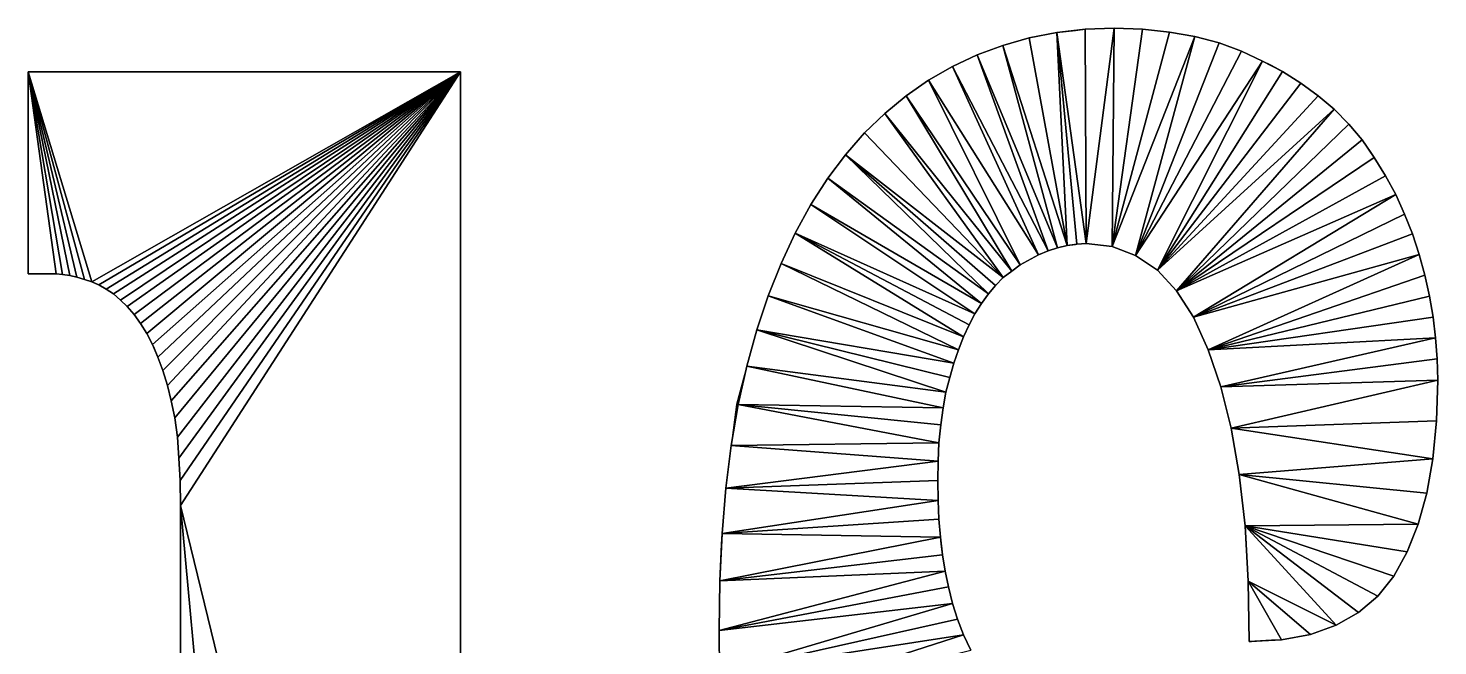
# Model space of a CAD drawing. Extents: x -29.1 to 29.1, y -25 to 25.
# Drawn here: x -6.322 to -2.637, y 6.902 to 8.517 of the extents above; entities that cross this region are included whole.
import ezdxf

# ---------------------------------------------------------------- set-up
doc = ezdxf.new("R2010")
doc.units = 0
doc.header["$MEASUREMENT"] = 0
doc.layers.add('ConstrLine', color=7, linetype='Continuous')
doc.layers.add('ObjLayer', color=2, linetype='Continuous')

msp = doc.modelspace()

# ---------------------------------------------------------------- linework, layer by layer
at = {"layer": 'ConstrLine'}
for points in [[(-3.633, 8.506, 5), (-3.559, 8.514, 5), (-3.584, 8.5113, 4)], [(-3.559, 8.514, 5), (-3.633, 8.506, 5), (-3.556, 7.954, 5)], [(-3.559, 8.514, 4), (-3.584, 8.5113, 4), (-3.559, 8.514, 5)], [(-3.559, 8.514, 4), (-3.559, 8.514, 5), (-3.483, 8.517, 5)], [(-3.559, 8.514, 4), (-3.483, 8.517, 5), (-3.483, 8.517, 4)], [(-3.483, 8.517, 5), (-3.559, 8.514, 5), (-3.556, 7.954, 5)], [(-3.556, 7.954, 5), (-3.488, 7.946, 5), (-3.483, 8.517, 5)], [(-3.483, 8.517, 5), (-3.488, 7.946, 5), (-3.409, 8.514, 5)], [(-3.409, 8.514, 5), (-3.488, 7.946, 5), (-3.338, 8.507, 5)], [(-3.483, 8.517, 4), (-3.483, 8.517, 5), (-3.409, 8.514, 5)], [(-3.483, 8.517, 4), (-3.409, 8.514, 5), (-3.409, 8.514, 4)], [(-3.409, 8.514, 4), (-3.409, 8.514, 5), (-3.338, 8.507, 5)], [(-3.409, 8.514, 4), (-3.338, 8.507, 5), (-3.338, 8.507, 4)], [(-3.774, 8.472, 4), (-3.774, 8.472, 5), (-3.705, 8.492, 5)], [(-3.774, 8.472, 4), (-3.705, 8.492, 5), (-3.705, 8.492, 4)], [(-3.705, 8.492, 5), (-3.774, 8.472, 5), (-3.606, 7.949, 5)], [(-3.705, 8.492, 4), (-3.705, 8.492, 5), (-3.633, 8.506, 5)], [(-3.705, 8.492, 4), (-3.633, 8.506, 5), (-3.633, 8.506, 4)], [(-3.633, 8.506, 5), (-3.705, 8.492, 5), (-3.606, 7.949, 5)], [(-3.633, 8.506, 4), (-3.633, 8.506, 5), (-3.584, 8.5113, 4)], [(-3.606, 7.949, 5), (-3.581, 7.952, 5), (-3.633, 8.506, 5)], [(-3.581, 7.952, 5), (-3.556, 7.954, 5), (-3.633, 8.506, 5)], [(-3.338, 8.507, 5), (-3.488, 7.946, 5), (-3.272, 8.495, 5)], [(-3.488, 7.946, 5), (-3.427, 7.923, 5), (-3.272, 8.495, 5)], [(-3.209, 8.479, 5), (-3.272, 8.495, 5), (-3.427, 7.923, 5)], [(-3.15, 8.457, 5), (-3.209, 8.479, 5), (-3.427, 7.923, 5)], [(-3.338, 8.507, 4), (-3.338, 8.507, 5), (-3.272, 8.495, 5)], [(-3.338, 8.507, 4), (-3.272, 8.495, 5), (-3.272, 8.495, 4)], [(-3.272, 8.495, 4), (-3.272, 8.495, 5), (-3.209, 8.479, 5)], [(-3.272, 8.495, 4), (-3.209, 8.479, 5), (-3.209, 8.479, 4)], [(-3.209, 8.479, 4), (-3.209, 8.479, 5), (-3.15, 8.457, 5)], [(-3.209, 8.479, 4), (-3.15, 8.457, 5), (-3.15, 8.457, 4)], [(-3.906, 8.417, 4), (-3.906, 8.417, 5), (-3.841, 8.447, 5)], [(-3.906, 8.417, 4), (-3.841, 8.447, 5), (-3.841, 8.447, 4)], [(-3.841, 8.447, 5), (-3.906, 8.417, 5), (-3.656, 7.935, 5)], [(-3.841, 8.447, 4), (-3.841, 8.447, 5), (-3.774, 8.472, 5)], [(-3.841, 8.447, 4), (-3.774, 8.472, 5), (-3.774, 8.472, 4)], [(-3.774, 8.472, 5), (-3.841, 8.447, 5), (-3.631, 7.943, 5)], [(-3.656, 7.935, 5), (-3.631, 7.943, 5), (-3.841, 8.447, 5)], [(-3.631, 7.943, 5), (-3.606, 7.949, 5), (-3.774, 8.472, 5)], [(-3.095, 8.431, 5), (-3.15, 8.457, 5), (-3.427, 7.923, 5)], [(-3.15, 8.457, 4), (-3.15, 8.457, 5), (-3.095, 8.431, 5)], [(-3.15, 8.457, 4), (-3.095, 8.431, 5), (-3.095, 8.431, 4)], [(-6.322, 7.875, 4), (-6.322, 7.875, 5), (-6.322, 8.403, 5)], [(-6.175, 7.86, 5), (-6.156, 7.854, 5), (-6.322, 8.403, 5)], [(-6.213, 7.87, 5), (-6.195, 7.866, 5), (-6.322, 8.403, 5)], [(-6.322, 8.403, 5), (-6.322, 7.875, 5), (-6.249, 7.875, 5)], [(-6.232, 7.873, 5), (-6.213, 7.87, 5), (-6.322, 8.403, 5)], [(-6.249, 7.875, 5), (-6.232, 7.873, 5), (-6.322, 8.403, 5)], [(-6.195, 7.866, 5), (-6.175, 7.86, 5), (-6.322, 8.403, 5)], [(-5.192, 8.403, 5), (-6.322, 8.403, 5), (-6.156, 7.854, 5)], [(-6.322, 8.403, 4), (-6.322, 7.875, 4), (-6.322, 8.403, 5)], [(-5.192, 8.403, 4), (-6.322, 8.403, 4), (-5.192, 8.403, 5)], [(-6.322, 8.403, 5), (-5.192, 8.403, 5), (-6.322, 8.403, 4)], [(-6.137, 7.846, 5), (-5.192, 8.403, 5), (-6.156, 7.854, 5)], [(-6.137, 7.846, 5), (-6.118, 7.835, 5), (-5.192, 8.403, 5)], [(-6.118, 7.835, 5), (-6.099, 7.822, 5), (-5.192, 8.403, 5)], [(-6.099, 7.822, 5), (-6.081, 7.806, 5), (-5.192, 8.403, 5)], [(-6.081, 7.806, 5), (-6.063, 7.789, 5), (-5.192, 8.403, 5)], [(-6.063, 7.789, 5), (-6.045, 7.768, 5), (-5.192, 8.403, 5)], [(-6.045, 7.768, 5), (-6.028, 7.745, 5), (-5.192, 8.403, 5)], [(-6.028, 7.745, 5), (-6.012, 7.719, 5), (-5.192, 8.403, 5)], [(-5.997, 7.69, 5), (-5.192, 8.403, 5), (-6.012, 7.719, 5)], [(-5.983, 7.657, 5), (-5.192, 8.403, 5), (-5.997, 7.69, 5)], [(-5.983, 7.657, 5), (-5.97, 7.622, 5), (-5.192, 8.403, 5)], [(-5.97, 7.622, 5), (-5.958, 7.583, 5), (-5.192, 8.403, 5)], [(-5.958, 7.583, 5), (-5.948, 7.543, 5), (-5.192, 8.403, 5)], [(-5.948, 7.543, 5), (-5.939, 7.498, 5), (-5.192, 8.403, 5)], [(-5.939, 7.498, 5), (-5.932, 7.448, 5), (-5.192, 8.403, 5)], [(-5.932, 7.448, 5), (-5.928, 7.393, 5), (-5.192, 8.403, 5)], [(-5.928, 7.393, 5), (-5.925, 7.334, 5), (-5.192, 8.403, 5)], [(-5.924, 7.269, 5), (-5.192, 8.403, 5), (-5.925, 7.334, 5)], [(-5.192, 4.269, 5), (-5.192, 8.403, 5), (-5.924, 7.269, 5)], [(-5.192, 4.269, 4), (-5.192, 8.403, 4), (-5.192, 4.269, 5)], [(-5.192, 4.269, 5), (-5.192, 8.403, 4), (-5.192, 8.403, 5)], [(-3.968, 8.381, 4), (-3.968, 8.381, 5), (-3.906, 8.417, 5)], [(-3.968, 8.381, 4), (-3.906, 8.417, 5), (-3.906, 8.417, 4)], [(-3.906, 8.417, 5), (-3.968, 8.381, 5), (-3.681, 7.924, 5)], [(-3.681, 7.924, 5), (-3.656, 7.935, 5), (-3.906, 8.417, 5)], [(-3.427, 7.923, 5), (-3.37, 7.884, 5), (-3.095, 8.431, 5)], [(-3.043, 8.404, 5), (-3.095, 8.431, 5), (-3.37, 7.884, 5)], [(-3.043, 8.404, 5), (-3.37, 7.884, 5), (-2.995, 8.373, 5)], [(-3.095, 8.431, 4), (-3.095, 8.431, 5), (-3.072, 8.4191, 4)], [(-3.095, 8.431, 5), (-3.043, 8.404, 5), (-3.072, 8.4191, 4)], [(-3.043, 8.404, 4), (-3.072, 8.4191, 4), (-3.043, 8.404, 5)], [(-3.043, 8.404, 4), (-3.043, 8.404, 5), (-2.995, 8.373, 5)], [(-3.043, 8.404, 4), (-2.995, 8.373, 5), (-2.995, 8.373, 4)], [(-4.027, 8.34, 4), (-4.027, 8.34, 5), (-3.968, 8.381, 5)], [(-4.027, 8.34, 4), (-3.968, 8.381, 5), (-3.968, 8.381, 4)], [(-3.968, 8.381, 5), (-4.027, 8.34, 5), (-3.729, 7.898, 5)], [(-3.729, 7.898, 5), (-3.681, 7.924, 5), (-3.968, 8.381, 5)], [(-2.995, 8.373, 5), (-3.37, 7.884, 5), (-2.95, 8.34, 5)], [(-2.995, 8.373, 4), (-2.995, 8.373, 5), (-2.95, 8.34, 5)], [(-2.995, 8.373, 4), (-2.95, 8.34, 5), (-2.95, 8.34, 4)], [(-4.083, 8.294, 4), (-4.083, 8.294, 5), (-4.027, 8.34, 5)], [(-4.083, 8.294, 4), (-4.027, 8.34, 5), (-4.027, 8.34, 4)], [(-4.027, 8.34, 5), (-4.083, 8.294, 5), (-3.751, 7.882, 5)], [(-3.751, 7.882, 5), (-3.729, 7.898, 5), (-4.027, 8.34, 5)], [(-2.95, 8.34, 5), (-3.37, 7.884, 5), (-2.908, 8.305, 5)], [(-2.95, 8.34, 4), (-2.95, 8.34, 5), (-2.908, 8.305, 5)], [(-2.95, 8.34, 4), (-2.908, 8.305, 5), (-2.908, 8.305, 4)], [(-4.136, 8.243, 5), (-3.773, 7.865, 5), (-4.083, 8.294, 5)], [(-4.136, 8.243, 4), (-4.136, 8.243, 5), (-4.083, 8.294, 5)], [(-4.136, 8.243, 4), (-4.083, 8.294, 5), (-4.083, 8.294, 4)], [(-3.773, 7.865, 5), (-3.751, 7.882, 5), (-4.083, 8.294, 5)], [(-3.32, 7.83, 5), (-2.908, 8.305, 5), (-3.37, 7.884, 5)], [(-2.87, 8.266, 5), (-2.908, 8.305, 5), (-3.32, 7.83, 5)], [(-2.908, 8.305, 4), (-2.908, 8.305, 5), (-2.87, 8.266, 5)], [(-2.908, 8.305, 4), (-2.87, 8.266, 5), (-2.87, 8.266, 4)], [(-2.835, 8.225, 5), (-2.87, 8.266, 5), (-3.32, 7.83, 5)], [(-2.87, 8.266, 4), (-2.87, 8.266, 5), (-2.835, 8.225, 5)], [(-2.87, 8.266, 4), (-2.835, 8.225, 5), (-2.835, 8.225, 4)], [(-4.136, 8.243, 5), (-4.185, 8.186, 5), (-3.773, 7.865, 5)], [(-4.185, 8.186, 5), (-4.136, 8.243, 5), (-4.1798, 8.192, 4)], [(-4.136, 8.243, 4), (-4.1798, 8.192, 4), (-4.136, 8.243, 5)], [(-2.803, 8.179, 5), (-2.835, 8.225, 5), (-3.32, 7.83, 5)], [(-2.835, 8.225, 4), (-2.835, 8.225, 5), (-2.812, 8.192, 4)], [(-2.835, 8.225, 5), (-2.803, 8.179, 5), (-2.812, 8.192, 4)], [(-4.185, 8.186, 4), (-4.232, 8.125, 4), (-4.232, 8.125, 5)], [(-4.185, 8.186, 4), (-4.232, 8.125, 5), (-4.185, 8.186, 5)], [(-4.185, 8.186, 5), (-4.232, 8.125, 5), (-3.812, 7.822, 5)], [(-4.1798, 8.192, 4), (-4.185, 8.186, 4), (-4.185, 8.186, 5)], [(-3.793, 7.844, 5), (-3.773, 7.865, 5), (-4.185, 8.186, 5)], [(-3.812, 7.822, 5), (-3.793, 7.844, 5), (-4.185, 8.186, 5)], [(-2.803, 8.179, 4), (-2.812, 8.192, 4), (-2.803, 8.179, 5)], [(-2.774, 8.131, 5), (-2.803, 8.179, 5), (-3.32, 7.83, 5)], [(-2.803, 8.179, 4), (-2.803, 8.179, 5), (-2.774, 8.131, 5)], [(-2.803, 8.179, 4), (-2.774, 8.131, 5), (-2.774, 8.131, 4)], [(-4.232, 8.125, 4), (-4.276, 8.056, 4), (-4.276, 8.056, 5)], [(-4.232, 8.125, 4), (-4.276, 8.056, 5), (-4.232, 8.125, 5)], [(-4.232, 8.125, 5), (-4.276, 8.056, 5), (-3.83, 7.797, 5)], [(-3.83, 7.797, 5), (-3.812, 7.822, 5), (-4.232, 8.125, 5)], [(-2.747, 8.082, 5), (-2.774, 8.131, 5), (-3.32, 7.83, 5)], [(-2.774, 8.131, 4), (-2.774, 8.131, 5), (-2.747, 8.082, 5)], [(-2.774, 8.131, 4), (-2.747, 8.082, 5), (-2.747, 8.082, 4)], [(-3.32, 7.83, 5), (-3.276, 7.761, 5), (-2.747, 8.082, 5)], [(-2.724, 8.031, 5), (-2.747, 8.082, 5), (-3.276, 7.761, 5)], [(-2.747, 8.082, 4), (-2.747, 8.082, 5), (-2.724, 8.031, 5)], [(-2.747, 8.082, 4), (-2.724, 8.031, 5), (-2.724, 8.031, 4)], [(-4.276, 8.056, 4), (-4.317, 7.981, 4), (-4.317, 7.981, 5)], [(-4.276, 8.056, 4), (-4.317, 7.981, 5), (-4.276, 8.056, 5)], [(-4.276, 8.056, 5), (-4.317, 7.981, 5), (-3.847, 7.77, 5)], [(-3.847, 7.77, 5), (-3.83, 7.797, 5), (-4.276, 8.056, 5)], [(-2.703, 7.979, 5), (-2.724, 8.031, 5), (-3.276, 7.761, 5)], [(-2.724, 8.031, 4), (-2.724, 8.031, 5), (-2.703, 7.979, 5)], [(-2.724, 8.031, 4), (-2.703, 7.979, 5), (-2.703, 7.979, 4)], [(-4.317, 7.981, 4), (-4.354, 7.902, 4), (-4.354, 7.902, 5)], [(-4.317, 7.981, 4), (-4.354, 7.902, 5), (-4.317, 7.981, 5)], [(-4.317, 7.981, 5), (-4.354, 7.902, 5), (-3.877, 7.71, 5)], [(-3.877, 7.71, 5), (-3.862, 7.741, 5), (-4.317, 7.981, 5)], [(-3.862, 7.741, 5), (-3.847, 7.77, 5), (-4.317, 7.981, 5)], [(-2.686, 7.925, 5), (-2.703, 7.979, 5), (-3.276, 7.761, 5)], [(-2.703, 7.979, 4), (-2.703, 7.979, 5), (-2.686, 7.925, 5)], [(-2.703, 7.979, 4), (-2.686, 7.925, 5), (-2.686, 7.925, 4)], [(-3.729, 7.898, 4), (-3.681, 7.924, 4), (-3.681, 7.924, 5)], [(-3.729, 7.898, 4), (-3.681, 7.924, 5), (-3.729, 7.898, 5)], [(-3.681, 7.924, 4), (-3.656, 7.935, 4), (-3.656, 7.935, 5)], [(-3.681, 7.924, 4), (-3.656, 7.935, 5), (-3.681, 7.924, 5)], [(-3.656, 7.935, 4), (-3.631, 7.943, 4), (-3.631, 7.943, 5)], [(-3.656, 7.935, 4), (-3.631, 7.943, 5), (-3.656, 7.935, 5)], [(-3.631, 7.943, 4), (-3.606, 7.949, 4), (-3.606, 7.949, 5)], [(-3.631, 7.943, 4), (-3.606, 7.949, 5), (-3.631, 7.943, 5)], [(-3.584, 7.9516, 4), (-3.581, 7.952, 5), (-3.606, 7.949, 5)], [(-3.606, 7.949, 4), (-3.584, 7.9516, 4), (-3.606, 7.949, 5)], [(-3.584, 7.9516, 4), (-3.581, 7.952, 4), (-3.581, 7.952, 5)], [(-3.581, 7.952, 4), (-3.556, 7.954, 4), (-3.556, 7.954, 5)], [(-3.581, 7.952, 4), (-3.556, 7.954, 5), (-3.581, 7.952, 5)], [(-3.556, 7.954, 4), (-3.488, 7.946, 4), (-3.488, 7.946, 5)], [(-3.556, 7.954, 4), (-3.488, 7.946, 5), (-3.556, 7.954, 5)], [(-3.488, 7.946, 4), (-3.427, 7.923, 4), (-3.427, 7.923, 5)], [(-3.488, 7.946, 4), (-3.427, 7.923, 5), (-3.488, 7.946, 5)], [(-3.427, 7.923, 4), (-3.37, 7.884, 4), (-3.37, 7.884, 5)], [(-3.427, 7.923, 4), (-3.37, 7.884, 5), (-3.427, 7.923, 5)], [(-3.276, 7.761, 5), (-3.237, 7.676, 5), (-2.686, 7.925, 5)], [(-2.671, 7.871, 5), (-2.686, 7.925, 5), (-3.237, 7.676, 5)], [(-2.686, 7.925, 4), (-2.686, 7.925, 5), (-2.671, 7.871, 5)], [(-2.686, 7.925, 4), (-2.671, 7.871, 5), (-2.671, 7.871, 4)], [(-4.354, 7.902, 4), (-4.388, 7.817, 4), (-4.388, 7.817, 5)], [(-4.354, 7.902, 4), (-4.388, 7.817, 5), (-4.354, 7.902, 5)], [(-4.354, 7.902, 5), (-4.388, 7.817, 5), (-3.89, 7.676, 5)], [(-3.89, 7.676, 5), (-3.877, 7.71, 5), (-4.354, 7.902, 5)], [(-3.751, 7.882, 4), (-3.729, 7.898, 4), (-3.729, 7.898, 5)], [(-3.751, 7.882, 4), (-3.729, 7.898, 5), (-3.751, 7.882, 5)], [(-6.322, 7.875, 4), (-6.249, 7.875, 4), (-6.249, 7.875, 5)], [(-6.322, 7.875, 4), (-6.249, 7.875, 5), (-6.322, 7.875, 5)], [(-6.249, 7.875, 4), (-6.232, 7.873, 4), (-6.232, 7.873, 5)], [(-6.249, 7.875, 4), (-6.232, 7.873, 5), (-6.249, 7.875, 5)], [(-6.232, 7.873, 4), (-6.213, 7.87, 4), (-6.213, 7.87, 5)], [(-6.232, 7.873, 4), (-6.213, 7.87, 5), (-6.232, 7.873, 5)], [(-6.213, 7.87, 4), (-6.195, 7.866, 4), (-6.195, 7.866, 5)], [(-6.213, 7.87, 4), (-6.195, 7.866, 5), (-6.213, 7.87, 5)], [(-6.195, 7.866, 4), (-6.175, 7.86, 4), (-6.175, 7.86, 5)], [(-6.195, 7.866, 4), (-6.175, 7.86, 5), (-6.195, 7.866, 5)], [(-6.175, 7.86, 4), (-6.156, 7.854, 4), (-6.156, 7.854, 5)], [(-6.175, 7.86, 4), (-6.156, 7.854, 5), (-6.175, 7.86, 5)], [(-6.137, 7.846, 5), (-6.156, 7.854, 5), (-6.144, 7.8489, 4)], [(-6.156, 7.854, 4), (-6.144, 7.8489, 4), (-6.156, 7.854, 5)], [(-3.773, 7.865, 4), (-3.773, 7.865, 5), (-3.793, 7.844, 5)], [(-3.773, 7.865, 4), (-3.793, 7.844, 5), (-3.793, 7.844, 4)], [(-3.773, 7.865, 4), (-3.751, 7.882, 4), (-3.751, 7.882, 5)], [(-3.773, 7.865, 4), (-3.751, 7.882, 5), (-3.773, 7.865, 5)], [(-3.37, 7.884, 4), (-3.32, 7.83, 4), (-3.32, 7.83, 5)], [(-3.37, 7.884, 4), (-3.32, 7.83, 5), (-3.37, 7.884, 5)], [(-2.659, 7.816, 5), (-2.671, 7.871, 5), (-3.237, 7.676, 5)], [(-2.671, 7.871, 4), (-2.671, 7.871, 5), (-2.659, 7.816, 5)], [(-2.671, 7.871, 4), (-2.659, 7.816, 5), (-2.659, 7.816, 4)], [(-6.144, 7.8489, 4), (-6.137, 7.846, 4), (-6.137, 7.846, 5)], [(-6.137, 7.846, 4), (-6.118, 7.835, 4), (-6.118, 7.835, 5)], [(-6.137, 7.846, 4), (-6.118, 7.835, 5), (-6.137, 7.846, 5)], [(-6.118, 7.835, 4), (-6.099, 7.822, 4), (-6.099, 7.822, 5)], [(-6.118, 7.835, 4), (-6.099, 7.822, 5), (-6.118, 7.835, 5)], [(-6.099, 7.822, 4), (-6.081, 7.806, 4), (-6.081, 7.806, 5)], [(-6.099, 7.822, 4), (-6.081, 7.806, 5), (-6.099, 7.822, 5)], [(-4.388, 7.817, 4), (-4.417, 7.728, 4), (-4.417, 7.728, 5)], [(-4.388, 7.817, 4), (-4.417, 7.728, 5), (-4.388, 7.817, 5)], [(-4.388, 7.817, 5), (-4.417, 7.728, 5), (-3.902, 7.641, 5)], [(-3.902, 7.641, 5), (-3.89, 7.676, 5), (-4.388, 7.817, 5)], [(-3.812, 7.822, 4), (-3.812, 7.822, 5), (-3.83, 7.797, 5)], [(-3.812, 7.822, 4), (-3.83, 7.797, 5), (-3.83, 7.797, 4)], [(-3.793, 7.844, 4), (-3.793, 7.844, 5), (-3.812, 7.822, 5)], [(-3.793, 7.844, 4), (-3.812, 7.822, 5), (-3.812, 7.822, 4)], [(-3.32, 7.83, 4), (-3.276, 7.761, 4), (-3.276, 7.761, 5)], [(-3.32, 7.83, 4), (-3.276, 7.761, 5), (-3.32, 7.83, 5)], [(-2.649, 7.761, 5), (-2.659, 7.816, 5), (-3.237, 7.676, 5)], [(-2.659, 7.816, 4), (-2.659, 7.816, 5), (-2.649, 7.761, 5)], [(-2.659, 7.816, 4), (-2.649, 7.761, 5), (-2.649, 7.761, 4)], [(-6.081, 7.806, 4), (-6.063, 7.789, 4), (-6.063, 7.789, 5)], [(-6.081, 7.806, 4), (-6.063, 7.789, 5), (-6.081, 7.806, 5)], [(-6.063, 7.789, 4), (-6.045, 7.768, 4), (-6.045, 7.768, 5)], [(-6.063, 7.789, 4), (-6.045, 7.768, 5), (-6.063, 7.789, 5)], [(-3.83, 7.797, 4), (-3.83, 7.797, 5), (-3.847, 7.77, 5)], [(-3.83, 7.797, 4), (-3.847, 7.77, 5), (-3.847, 7.77, 4)], [(-6.045, 7.768, 4), (-6.028, 7.745, 4), (-6.028, 7.745, 5)], [(-6.045, 7.768, 4), (-6.028, 7.745, 5), (-6.045, 7.768, 5)], [(-6.028, 7.745, 4), (-6.012, 7.719, 4), (-6.012, 7.719, 5)], [(-6.028, 7.745, 4), (-6.012, 7.719, 5), (-6.028, 7.745, 5)], [(-3.862, 7.741, 4), (-3.862, 7.741, 5), (-3.877, 7.71, 5)], [(-3.862, 7.741, 4), (-3.877, 7.71, 5), (-3.877, 7.71, 4)], [(-3.847, 7.77, 4), (-3.847, 7.77, 5), (-3.862, 7.741, 5)], [(-3.847, 7.77, 4), (-3.862, 7.741, 5), (-3.862, 7.741, 4)], [(-3.276, 7.761, 4), (-3.237, 7.676, 4), (-3.237, 7.676, 5)], [(-3.276, 7.761, 4), (-3.237, 7.676, 5), (-3.276, 7.761, 5)], [(-2.643, 7.707, 5), (-2.649, 7.761, 5), (-3.237, 7.676, 5)], [(-2.649, 7.761, 4), (-2.649, 7.761, 5), (-2.643, 7.707, 5)], [(-2.649, 7.761, 4), (-2.643, 7.707, 5), (-2.643, 7.707, 4)], [(-6.012, 7.719, 4), (-5.997, 7.69, 4), (-5.997, 7.69, 5)], [(-6.012, 7.719, 4), (-5.997, 7.69, 5), (-6.012, 7.719, 5)], [(-4.417, 7.728, 4), (-4.443, 7.633, 4), (-4.443, 7.633, 5)], [(-4.417, 7.728, 4), (-4.443, 7.633, 5), (-4.417, 7.728, 5)], [(-4.417, 7.728, 5), (-4.443, 7.633, 5), (-3.923, 7.565, 5)], [(-3.913, 7.604, 5), (-3.902, 7.641, 5), (-4.417, 7.728, 5)], [(-3.923, 7.565, 5), (-3.913, 7.604, 5), (-4.417, 7.728, 5)], [(-3.877, 7.71, 5), (-3.89, 7.676, 5), (-3.8885, 7.68, 4)], [(-3.877, 7.71, 4), (-3.877, 7.71, 5), (-3.8885, 7.68, 4)], [(-3.237, 7.676, 5), (-3.204, 7.579, 5), (-2.643, 7.707, 5)], [(-2.639, 7.652, 5), (-2.643, 7.707, 5), (-3.204, 7.579, 5)], [(-2.639, 7.652, 5), (-2.643, 7.707, 4), (-2.643, 7.707, 5)], [(-2.639, 7.652, 5), (-2.639, 7.652, 4), (-2.643, 7.707, 4)], [(-5.983, 7.657, 5), (-5.997, 7.69, 5), (-5.9928, 7.68, 4)], [(-5.997, 7.69, 4), (-5.9928, 7.68, 4), (-5.997, 7.69, 5)], [(-5.9928, 7.68, 4), (-5.983, 7.657, 4), (-5.983, 7.657, 5)], [(-3.89, 7.676, 4), (-3.89, 7.676, 5), (-3.902, 7.641, 5)], [(-3.89, 7.676, 4), (-3.902, 7.641, 5), (-3.902, 7.641, 4)], [(-3.89, 7.676, 4), (-3.8885, 7.68, 4), (-3.89, 7.676, 5)], [(-3.237, 7.676, 4), (-3.204, 7.579, 4), (-3.204, 7.579, 5)], [(-3.237, 7.676, 4), (-3.204, 7.579, 5), (-3.237, 7.676, 5)], [(-5.983, 7.657, 4), (-5.97, 7.622, 4), (-5.97, 7.622, 5)], [(-5.983, 7.657, 4), (-5.97, 7.622, 5), (-5.983, 7.657, 5)], [(-4.443, 7.633, 4), (-4.466, 7.533, 4), (-4.466, 7.533, 5)], [(-4.443, 7.633, 4), (-4.466, 7.533, 5), (-4.443, 7.633, 5)], [(-4.443, 7.633, 5), (-4.466, 7.533, 5), (-3.93, 7.524, 5)], [(-3.93, 7.524, 5), (-3.923, 7.565, 5), (-4.443, 7.633, 5)], [(-3.902, 7.641, 4), (-3.902, 7.641, 5), (-3.913, 7.604, 5)], [(-3.902, 7.641, 4), (-3.913, 7.604, 5), (-3.913, 7.604, 4)], [(-2.637, 7.597, 5), (-2.639, 7.652, 5), (-3.204, 7.579, 5)], [(-2.639, 7.652, 4), (-2.639, 7.652, 5), (-2.637, 7.597, 5)], [(-2.639, 7.652, 4), (-2.637, 7.597, 5), (-2.637, 7.597, 4)], [(-5.97, 7.622, 4), (-5.958, 7.583, 4), (-5.958, 7.583, 5)], [(-5.97, 7.622, 4), (-5.958, 7.583, 5), (-5.97, 7.622, 5)], [(-3.913, 7.604, 4), (-3.913, 7.604, 5), (-3.923, 7.565, 5)], [(-3.913, 7.604, 4), (-3.923, 7.565, 5), (-3.923, 7.565, 4)], [(-3.204, 7.579, 5), (-3.177, 7.471, 5), (-2.637, 7.597, 5)], [(-2.64, 7.49, 5), (-2.637, 7.597, 5), (-3.177, 7.471, 5)], [(-2.637, 7.597, 4), (-2.637, 7.597, 5), (-2.64, 7.49, 5)], [(-2.637, 7.597, 4), (-2.64, 7.49, 5), (-2.64, 7.49, 4)], [(-5.958, 7.583, 4), (-5.948, 7.543, 4), (-5.948, 7.543, 5)], [(-5.958, 7.583, 4), (-5.948, 7.543, 5), (-5.958, 7.583, 5)], [(-3.923, 7.565, 4), (-3.923, 7.565, 5), (-3.93, 7.524, 5)], [(-3.923, 7.565, 4), (-3.93, 7.524, 5), (-3.93, 7.524, 4)], [(-3.204, 7.579, 4), (-3.177, 7.471, 4), (-3.177, 7.471, 5)], [(-3.204, 7.579, 4), (-3.177, 7.471, 5), (-3.204, 7.579, 5)], [(-5.948, 7.543, 4), (-5.939, 7.498, 4), (-5.939, 7.498, 5)], [(-5.948, 7.543, 4), (-5.939, 7.498, 5), (-5.948, 7.543, 5)], [(-4.466, 7.533, 4), (-4.484, 7.426, 4), (-4.484, 7.426, 5)], [(-4.466, 7.533, 4), (-4.484, 7.426, 5), (-4.466, 7.533, 5)], [(-4.466, 7.533, 5), (-4.484, 7.426, 5), (-3.941, 7.433, 5)], [(-3.936, 7.48, 5), (-3.93, 7.524, 5), (-4.466, 7.533, 5)], [(-3.941, 7.433, 5), (-3.936, 7.48, 5), (-4.466, 7.533, 5)], [(-3.93, 7.524, 4), (-3.93, 7.524, 5), (-3.936, 7.48, 5)], [(-3.93, 7.524, 4), (-3.936, 7.48, 5), (-3.936, 7.48, 4)], [(-5.939, 7.498, 4), (-5.932, 7.448, 4), (-5.932, 7.448, 5)], [(-5.939, 7.498, 4), (-5.932, 7.448, 5), (-5.939, 7.498, 5)], [(-2.64, 7.49, 5), (-3.177, 7.471, 5), (-2.65, 7.391, 5)], [(-2.64, 7.49, 4), (-2.64, 7.49, 5), (-2.65, 7.391, 5)], [(-2.64, 7.49, 4), (-2.65, 7.391, 5), (-2.65, 7.391, 4)], [(-5.932, 7.448, 4), (-5.928, 7.393, 4), (-5.928, 7.393, 5)], [(-5.932, 7.448, 4), (-5.928, 7.393, 5), (-5.932, 7.448, 5)], [(-3.936, 7.48, 4), (-3.936, 7.48, 5), (-3.941, 7.433, 5)], [(-3.936, 7.48, 4), (-3.941, 7.433, 5), (-3.941, 7.433, 4)], [(-3.156, 7.35, 5), (-2.65, 7.391, 5), (-3.177, 7.471, 5)], [(-3.177, 7.471, 4), (-3.156, 7.35, 4), (-3.156, 7.35, 5)], [(-3.177, 7.471, 4), (-3.156, 7.35, 5), (-3.177, 7.471, 5)], [(-4.484, 7.426, 4), (-4.498, 7.314, 4), (-4.498, 7.314, 5)], [(-4.484, 7.426, 4), (-4.498, 7.314, 5), (-4.484, 7.426, 5)], [(-4.484, 7.426, 5), (-4.498, 7.314, 5), (-3.943, 7.385, 5)], [(-3.943, 7.385, 5), (-3.941, 7.433, 5), (-4.484, 7.426, 5)], [(-3.941, 7.433, 4), (-3.941, 7.433, 5), (-3.943, 7.385, 5)], [(-3.941, 7.433, 4), (-3.943, 7.385, 5), (-3.943, 7.385, 4)], [(-5.928, 7.393, 4), (-5.925, 7.334, 4), (-5.925, 7.334, 5)], [(-5.928, 7.393, 4), (-5.925, 7.334, 5), (-5.928, 7.393, 5)], [(-3.944, 7.334, 5), (-3.943, 7.385, 5), (-4.498, 7.314, 5)], [(-3.943, 7.385, 4), (-3.943, 7.385, 5), (-3.944, 7.334, 5)], [(-3.943, 7.385, 4), (-3.944, 7.334, 5), (-3.944, 7.334, 4)], [(-2.65, 7.391, 5), (-3.156, 7.35, 5), (-2.666, 7.301, 5)], [(-2.65, 7.391, 4), (-2.65, 7.391, 5), (-2.666, 7.301, 5)], [(-2.65, 7.391, 4), (-2.666, 7.301, 5), (-2.666, 7.301, 4)], [(-5.925, 7.334, 4), (-5.924, 7.269, 4), (-5.924, 7.269, 5)], [(-5.925, 7.334, 4), (-5.924, 7.269, 5), (-5.925, 7.334, 5)], [(-3.943, 7.282, 5), (-3.944, 7.334, 5), (-4.498, 7.314, 5)], [(-3.944, 7.334, 4), (-3.944, 7.334, 5), (-3.943, 7.282, 5)], [(-3.944, 7.334, 4), (-3.943, 7.282, 5), (-3.943, 7.282, 4)], [(-2.688, 7.22, 5), (-2.666, 7.301, 5), (-3.156, 7.35, 5)], [(-3.156, 7.35, 5), (-3.141, 7.216, 5), (-2.688, 7.22, 5)], [(-3.156, 7.35, 4), (-3.141, 7.216, 4), (-3.141, 7.216, 5)], [(-3.156, 7.35, 4), (-3.141, 7.216, 5), (-3.156, 7.35, 5)], [(-4.498, 7.314, 4), (-4.508, 7.196, 4), (-4.508, 7.196, 5)], [(-4.498, 7.314, 4), (-4.508, 7.196, 5), (-4.498, 7.314, 5)], [(-4.508, 7.196, 5), (-3.943, 7.282, 5), (-4.498, 7.314, 5)], [(-2.666, 7.301, 4), (-2.666, 7.301, 5), (-2.688, 7.22, 5)], [(-2.666, 7.301, 4), (-2.688, 7.22, 5), (-2.688, 7.22, 4)], [(-5.924, 7.269, 4), (-5.924, 4.269, 4), (-5.924, 4.269, 5)], [(-5.924, 7.269, 4), (-5.924, 4.269, 5), (-5.924, 7.269, 5)], [(-5.924, 4.269, 5), (-5.632, 4.096, 5), (-5.924, 7.269, 5)], [(-5.192, 4.269, 5), (-5.924, 7.269, 5), (-5.632, 4.096, 5)], [(-3.941, 7.233, 5), (-3.943, 7.282, 5), (-4.508, 7.196, 5)], [(-3.943, 7.282, 4), (-3.943, 7.282, 5), (-3.941, 7.233, 5)], [(-3.943, 7.282, 4), (-3.941, 7.233, 5), (-3.941, 7.233, 4)], [(-3.937, 7.186, 5), (-3.941, 7.233, 5), (-4.508, 7.196, 5)], [(-3.941, 7.233, 4), (-3.941, 7.233, 5), (-3.937, 7.186, 5)], [(-3.941, 7.233, 4), (-3.937, 7.186, 5), (-3.937, 7.186, 4)], [(-4.5094, 7.168, 4), (-4.514, 7.072, 5), (-4.508, 7.196, 5)], [(-4.508, 7.196, 5), (-4.514, 7.072, 5), (-3.937, 7.186, 5)], [(-3.932, 7.14, 5), (-3.937, 7.186, 5), (-4.514, 7.072, 5)], [(-4.508, 7.196, 4), (-4.5094, 7.168, 4), (-4.508, 7.196, 5)], [(-3.937, 7.186, 4), (-3.937, 7.186, 5), (-3.935, 7.168, 4)], [(-3.937, 7.186, 5), (-3.932, 7.14, 5), (-3.935, 7.168, 4)], [(-2.688, 7.22, 5), (-3.141, 7.216, 5), (-2.717, 7.148, 5)], [(-2.752, 7.084, 5), (-2.717, 7.148, 5), (-3.141, 7.216, 5)], [(-3.133, 7.071, 5), (-2.903, 6.956, 5), (-3.141, 7.216, 5)], [(-3.133, 7.071, 5), (-3.141, 7.216, 5), (-3.1384, 7.168, 4)], [(-3.141, 7.216, 4), (-3.1384, 7.168, 4), (-3.141, 7.216, 5)], [(-2.794, 7.032, 5), (-3.141, 7.216, 5), (-2.844, 6.989, 5)], [(-2.752, 7.084, 5), (-3.141, 7.216, 5), (-2.794, 7.032, 5)], [(-2.844, 6.989, 5), (-3.141, 7.216, 5), (-2.903, 6.956, 5)], [(-2.688, 7.22, 5), (-2.717, 7.148, 5), (-2.7089, 7.168, 4)], [(-2.688, 7.22, 4), (-2.688, 7.22, 5), (-2.7089, 7.168, 4)], [(-4.5094, 7.168, 4), (-4.514, 7.072, 4), (-4.514, 7.072, 5)], [(-3.932, 7.14, 4), (-3.935, 7.168, 4), (-3.932, 7.14, 5)], [(-3.1384, 7.168, 4), (-3.133, 7.071, 4), (-3.133, 7.071, 5)], [(-2.717, 7.148, 4), (-2.7089, 7.168, 4), (-2.717, 7.148, 5)], [(-3.925, 7.097, 5), (-3.932, 7.14, 5), (-4.514, 7.072, 5)], [(-3.932, 7.14, 4), (-3.932, 7.14, 5), (-3.925, 7.097, 5)], [(-3.932, 7.14, 4), (-3.925, 7.097, 5), (-3.925, 7.097, 4)], [(-2.717, 7.148, 4), (-2.717, 7.148, 5), (-2.752, 7.084, 5)], [(-2.717, 7.148, 4), (-2.752, 7.084, 5), (-2.752, 7.084, 4)], [(-4.514, 7.072, 5), (-4.516, 6.942, 5), (-3.925, 7.097, 5)], [(-3.916, 7.056, 5), (-3.925, 7.097, 5), (-4.516, 6.942, 5)], [(-3.925, 7.097, 4), (-3.925, 7.097, 5), (-3.916, 7.056, 5)], [(-3.925, 7.097, 4), (-3.916, 7.056, 5), (-3.916, 7.056, 4)], [(-2.752, 7.084, 4), (-2.752, 7.084, 5), (-2.794, 7.032, 5)], [(-2.752, 7.084, 4), (-2.794, 7.032, 5), (-2.794, 7.032, 4)], [(-4.514, 7.072, 4), (-4.516, 6.942, 4), (-4.516, 6.942, 5)], [(-4.514, 7.072, 4), (-4.516, 6.942, 5), (-4.514, 7.072, 5)], [(-3.906, 7.013, 5), (-3.916, 7.056, 5), (-4.516, 6.942, 5)], [(-3.916, 7.056, 4), (-3.916, 7.056, 5), (-3.906, 7.013, 5)], [(-3.916, 7.056, 4), (-3.906, 7.013, 5), (-3.906, 7.013, 4)], [(-3.13, 6.913, 5), (-3.046, 6.918, 5), (-3.133, 7.071, 5)], [(-3.046, 6.918, 5), (-2.97, 6.932, 5), (-3.133, 7.071, 5)], [(-2.97, 6.932, 5), (-2.903, 6.956, 5), (-3.133, 7.071, 5)], [(-3.133, 7.071, 4), (-3.13, 6.913, 4), (-3.13, 6.913, 5)], [(-3.133, 7.071, 4), (-3.13, 6.913, 5), (-3.133, 7.071, 5)], [(-4.516, 6.942, 5), (-4.515, 6.832, 5), (-3.906, 7.013, 5)], [(-3.893, 6.972, 5), (-3.906, 7.013, 5), (-4.515, 6.832, 5)], [(-3.906, 7.013, 4), (-3.906, 7.013, 5), (-3.893, 6.972, 5)], [(-3.906, 7.013, 4), (-3.893, 6.972, 5), (-3.893, 6.972, 4)], [(-2.844, 6.989, 4), (-2.794, 7.032, 4), (-2.794, 7.032, 5)], [(-2.844, 6.989, 4), (-2.794, 7.032, 5), (-2.844, 6.989, 5)], [(-3.877, 6.931, 5), (-3.893, 6.972, 5), (-4.515, 6.832, 5)], [(-3.893, 6.972, 4), (-3.893, 6.972, 5), (-3.877, 6.931, 5)], [(-3.893, 6.972, 4), (-3.877, 6.931, 5), (-3.877, 6.931, 4)], [(-2.903, 6.956, 4), (-2.844, 6.989, 4), (-2.844, 6.989, 5)], [(-2.903, 6.956, 4), (-2.844, 6.989, 5), (-2.903, 6.956, 5)], [(-4.516, 6.942, 4), (-4.515, 6.832, 4), (-4.515, 6.832, 5)], [(-4.516, 6.942, 4), (-4.515, 6.832, 5), (-4.516, 6.942, 5)], [(-4.515, 6.832, 5), (-4.51, 6.727, 5), (-3.877, 6.931, 5)], [(-3.858, 6.891, 5), (-3.877, 6.931, 5), (-4.51, 6.727, 5)], [(-3.877, 6.931, 4), (-3.877, 6.931, 5), (-3.858, 6.891, 5)], [(-3.877, 6.931, 4), (-3.858, 6.891, 5), (-3.858, 6.891, 4)], [(-3.046, 6.918, 4), (-2.97, 6.932, 4), (-2.97, 6.932, 5)], [(-3.046, 6.918, 4), (-2.97, 6.932, 5), (-3.046, 6.918, 5)], [(-2.97, 6.932, 4), (-2.903, 6.956, 4), (-2.903, 6.956, 5)], [(-2.97, 6.932, 4), (-2.903, 6.956, 5), (-2.97, 6.932, 5)], [(-3.072, 6.9165, 4), (-3.046, 6.918, 5), (-3.13, 6.913, 5)], [(-3.1243, 6.9133, 4), (-3.072, 6.9165, 4), (-3.13, 6.913, 5)], [(-3.13, 6.913, 4), (-3.1243, 6.9133, 4), (-3.13, 6.913, 5)], [(-3.072, 6.9165, 4), (-3.046, 6.918, 4), (-3.046, 6.918, 5)]]:
    msp.add_3dface(points, dxfattribs=at)
at = {"layer": 'ObjLayer'}
for p, q in [((-3.559, 8.514, 5), (-3.633, 8.506, 5)), ((-3.483, 8.517, 5), (-3.559, 8.514, 5)), ((-3.409, 8.514, 5), (-3.483, 8.517, 5)), ((-3.338, 8.507, 5), (-3.409, 8.514, 5)), ((-3.705, 8.492, 5), (-3.774, 8.472, 5)), ((-3.633, 8.506, 5), (-3.705, 8.492, 5)), ((-3.272, 8.495, 5), (-3.338, 8.507, 5)), ((-3.209, 8.479, 5), (-3.272, 8.495, 5)), ((-3.15, 8.457, 5), (-3.209, 8.479, 5)), ((-3.841, 8.447, 5), (-3.906, 8.417, 5)), ((-3.774, 8.472, 5), (-3.841, 8.447, 5)), ((-3.095, 8.431, 5), (-3.15, 8.457, 5)), ((-6.322, 7.875, 5), (-6.322, 8.403, 5)), ((-6.322, 8.403, 5), (-5.192, 8.403, 5)), ((-5.192, 8.403, 5), (-5.192, 4.269, 5)), ((-3.906, 8.417, 5), (-3.968, 8.381, 5)), ((-3.043, 8.404, 5), (-3.095, 8.431, 5)), ((-2.995, 8.373, 5), (-3.043, 8.404, 5)), ((-3.968, 8.381, 5), (-4.027, 8.34, 5)), ((-2.95, 8.34, 5), (-2.995, 8.373, 5)), ((-4.027, 8.34, 5), (-4.083, 8.294, 5)), ((-2.908, 8.305, 5), (-2.95, 8.34, 5)), ((-4.083, 8.294, 5), (-4.136, 8.243, 5)), ((-2.87, 8.266, 5), (-2.908, 8.305, 5)), ((-2.835, 8.225, 5), (-2.87, 8.266, 5)), ((-4.136, 8.243, 5), (-4.185, 8.186, 5)), ((-2.803, 8.179, 5), (-2.835, 8.225, 5)), ((-4.185, 8.186, 5), (-4.232, 8.125, 5)), ((-2.774, 8.131, 5), (-2.803, 8.179, 5)), ((-4.232, 8.125, 5), (-4.276, 8.056, 5)), ((-2.747, 8.082, 5), (-2.774, 8.131, 5)), ((-2.724, 8.031, 5), (-2.747, 8.082, 5)), ((-4.276, 8.056, 5), (-4.317, 7.981, 5)), ((-2.703, 7.979, 5), (-2.724, 8.031, 5)), ((-4.317, 7.981, 5), (-4.354, 7.902, 5)), ((-2.686, 7.925, 5), (-2.703, 7.979, 5)), ((-3.729, 7.898, 5), (-3.681, 7.924, 5)), ((-3.681, 7.924, 5), (-3.656, 7.935, 5)), ((-3.656, 7.935, 5), (-3.631, 7.943, 5)), ((-3.631, 7.943, 5), (-3.606, 7.949, 5)), ((-3.606, 7.949, 5), (-3.581, 7.952, 5)), ((-3.581, 7.952, 5), (-3.556, 7.954, 5)), ((-3.556, 7.954, 5), (-3.488, 7.946, 5)), ((-3.488, 7.946, 5), (-3.427, 7.923, 5)), ((-3.427, 7.923, 5), (-3.37, 7.884, 5)), ((-2.671, 7.871, 5), (-2.686, 7.925, 5)), ((-4.354, 7.902, 5), (-4.388, 7.817, 5)), ((-3.751, 7.882, 5), (-3.729, 7.898, 5)), ((-6.249, 7.875, 5), (-6.322, 7.875, 5)), ((-6.232, 7.873, 5), (-6.249, 7.875, 5)), ((-6.213, 7.87, 5), (-6.232, 7.873, 5)), ((-6.195, 7.866, 5), (-6.213, 7.87, 5)), ((-6.175, 7.86, 5), (-6.195, 7.866, 5)), ((-6.156, 7.854, 5), (-6.175, 7.86, 5)), ((-6.137, 7.846, 5), (-6.156, 7.854, 5)), ((-3.793, 7.844, 5), (-3.773, 7.865, 5)), ((-3.773, 7.865, 5), (-3.751, 7.882, 5)), ((-3.37, 7.884, 5), (-3.32, 7.83, 5)), ((-2.659, 7.816, 5), (-2.671, 7.871, 5)), ((-6.118, 7.835, 5), (-6.137, 7.846, 5)), ((-6.099, 7.822, 5), (-6.118, 7.835, 5)), ((-6.081, 7.806, 5), (-6.099, 7.822, 5)), ((-4.388, 7.817, 5), (-4.417, 7.728, 5)), ((-3.83, 7.797, 5), (-3.812, 7.822, 5)), ((-3.812, 7.822, 5), (-3.793, 7.844, 5)), ((-3.32, 7.83, 5), (-3.276, 7.761, 5)), ((-2.649, 7.761, 5), (-2.659, 7.816, 5)), ((-6.063, 7.789, 5), (-6.081, 7.806, 5)), ((-6.045, 7.768, 5), (-6.063, 7.789, 5)), ((-3.847, 7.77, 5), (-3.83, 7.797, 5)), ((-6.028, 7.745, 5), (-6.045, 7.768, 5)), ((-6.012, 7.719, 5), (-6.028, 7.745, 5)), ((-3.877, 7.71, 5), (-3.862, 7.741, 5)), ((-3.862, 7.741, 5), (-3.847, 7.77, 5)), ((-3.276, 7.761, 5), (-3.237, 7.676, 5)), ((-2.643, 7.707, 5), (-2.649, 7.761, 5)), ((-5.997, 7.69, 5), (-6.012, 7.719, 5)), ((-4.417, 7.728, 5), (-4.443, 7.633, 5)), ((-3.89, 7.676, 5), (-3.877, 7.71, 5)), ((-2.639, 7.652, 5), (-2.643, 7.707, 5)), ((-5.983, 7.657, 5), (-5.997, 7.69, 5)), ((-3.902, 7.641, 5), (-3.89, 7.676, 5)), ((-3.237, 7.676, 5), (-3.204, 7.579, 5)), ((-5.97, 7.622, 5), (-5.983, 7.657, 5)), ((-4.443, 7.633, 5), (-4.4703, 7.5331, 5)), ((-3.913, 7.604, 5), (-3.902, 7.641, 5)), ((-2.637, 7.597, 5), (-2.639, 7.652, 5)), ((-5.958, 7.583, 5), (-5.97, 7.622, 5)), ((-3.923, 7.565, 5), (-3.913, 7.604, 5)), ((-2.64, 7.49, 5), (-2.637, 7.597, 5)), ((-5.948, 7.543, 5), (-5.958, 7.583, 5)), ((-3.93, 7.524, 5), (-3.923, 7.565, 5)), ((-3.204, 7.579, 5), (-3.177, 7.471, 5)), ((-5.939, 7.498, 5), (-5.948, 7.543, 5)), ((-4.4703, 7.5331, 5), (-4.484, 7.426, 5)), ((-3.936, 7.48, 5), (-3.93, 7.524, 5)), ((-5.932, 7.448, 5), (-5.939, 7.498, 5)), ((-2.65, 7.391, 5), (-2.64, 7.49, 5)), ((-5.928, 7.393, 5), (-5.932, 7.448, 5)), ((-3.941, 7.433, 5), (-3.936, 7.48, 5)), ((-3.177, 7.471, 5), (-3.156, 7.35, 5)), ((-4.484, 7.426, 5), (-4.498, 7.314, 5)), ((-3.943, 7.385, 5), (-3.941, 7.433, 5)), ((-5.925, 7.334, 5), (-5.928, 7.393, 5)), ((-3.944, 7.334, 5), (-3.943, 7.385, 5)), ((-2.666, 7.301, 5), (-2.65, 7.391, 5)), ((-5.924, 7.269, 5), (-5.925, 7.334, 5)), ((-3.943, 7.282, 5), (-3.944, 7.334, 5)), ((-3.156, 7.35, 5), (-3.141, 7.216, 5)), ((-4.498, 7.314, 5), (-4.508, 7.196, 5)), ((-2.688, 7.22, 5), (-2.666, 7.301, 5)), ((-5.924, 4.269, 5), (-5.924, 7.269, 5)), ((-3.941, 7.233, 5), (-3.943, 7.282, 5)), ((-3.937, 7.186, 5), (-3.941, 7.233, 5)), ((-4.508, 7.196, 5), (-4.514, 7.072, 5)), ((-3.932, 7.14, 5), (-3.937, 7.186, 5)), ((-3.141, 7.216, 5), (-3.133, 7.071, 5)), ((-2.717, 7.148, 5), (-2.688, 7.22, 5)), ((-3.925, 7.097, 5), (-3.932, 7.14, 5)), ((-2.752, 7.084, 5), (-2.717, 7.148, 5)), ((-3.916, 7.056, 5), (-3.925, 7.097, 5)), ((-2.794, 7.032, 5), (-2.752, 7.084, 5)), ((-4.514, 7.072, 5), (-4.516, 6.942, 5)), ((-3.906, 7.013, 5), (-3.916, 7.056, 5)), ((-3.133, 7.071, 5), (-3.13, 6.913, 5)), ((-3.893, 6.972, 5), (-3.906, 7.013, 5)), ((-2.844, 6.989, 5), (-2.794, 7.032, 5)), ((-3.877, 6.931, 5), (-3.893, 6.972, 5)), ((-2.903, 6.956, 5), (-2.844, 6.989, 5)), ((-4.516, 6.942, 5), (-4.515, 6.832, 5)), ((-3.858, 6.891, 5), (-3.877, 6.931, 5)), ((-3.046, 6.918, 5), (-2.97, 6.932, 5)), ((-2.97, 6.932, 5), (-2.903, 6.956, 5)), ((-3.13, 6.913, 5), (-3.046, 6.918, 5))]:
    msp.add_line(p, q, dxfattribs=at)

doc.saveas('drawing.dxf')
